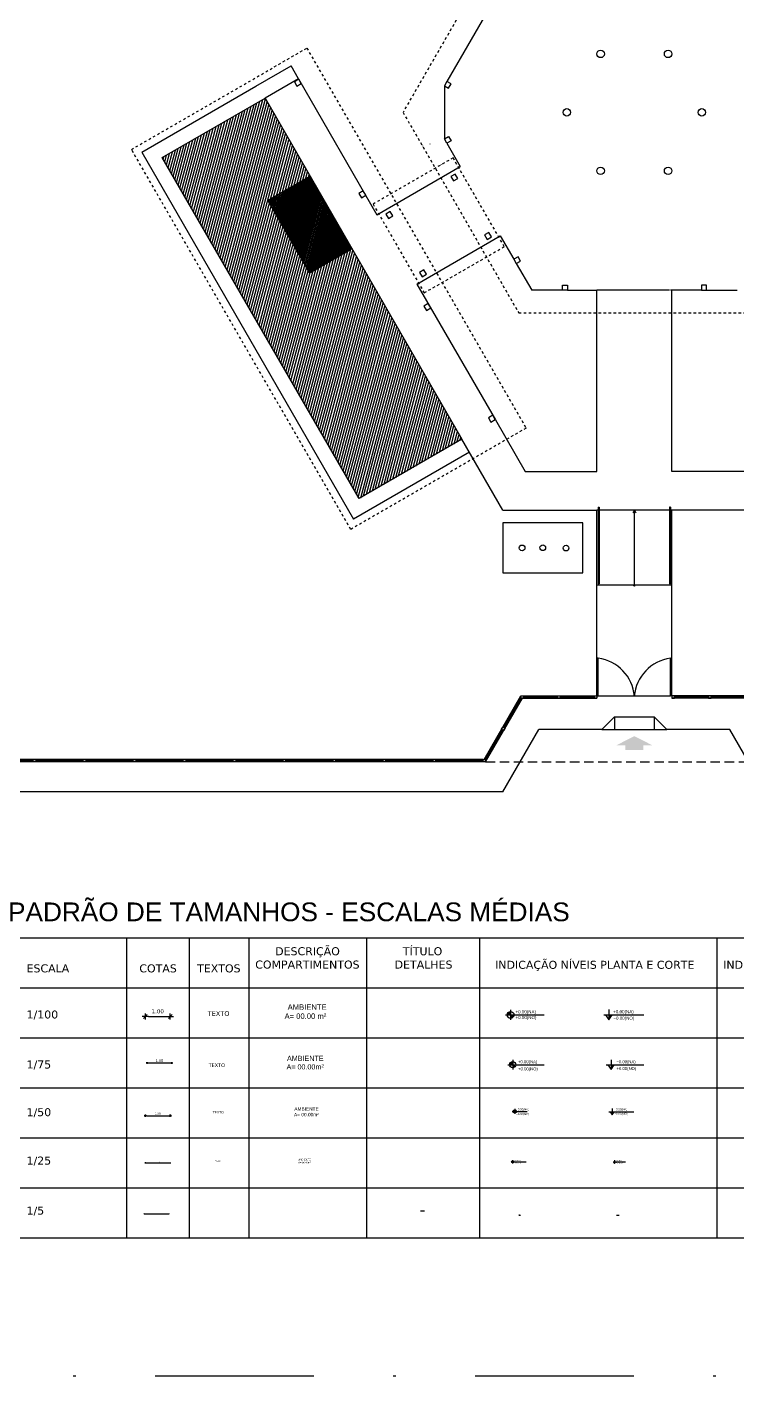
# Model space of a CAD drawing. Extents: x 175 to 308, y 27 to 112.
# Drawn here: x 219.9 to 248.3, y 27 to 80.9 of the extents above; entities that cross this region are included whole.
import ezdxf

# ---------------------------------------------------------------- set-up
doc = ezdxf.new("R2010")
doc.units = 0
doc.header["$LTSCALE"] = 0.01
doc.header["$PDMODE"] = 3
for name, pattern in [('DASHDOT', [25.4, 12.7, -6.35, 0, -6.35]), ('HIDDEN', [9.525, 6.35, -3.175]), ('TRACEJADO_G', [0.375, 0.25, -0.125])]:
    doc.linetypes.add(name, pattern=pattern)
doc.layers.get('0').update_dxf_attribs({"linetype": 'CONTINUOUS'})
doc.layers.get('DEFPOINTS').update_dxf_attribs({"linetype": 'CONTINUOUS'})
for name, color, linetype in [('0_HATCH', 1, 'CONTINUOUS'), ('A-COTAS', 1, 'CONTINUOUS'), ('A-JANEL', 3, 'CONTINUOUS'), ('A-PARED', 5, 'CONTINUOUS'), ('A-PARED-PISOS', 2, 'CONTINUOUS'), ('A-PAREDE', 5, 'CONTINUOUS'), ('A-PISOS', 2, 'CONTINUOUS'), ('A-PISOS-CTEL', 2, 'TRACEJADO_G'), ('A-PISOS-NIVEL', 1, 'CONTINUOUS'), ('A-PROJCOBERTURA', 7, 'HIDDEN'), ('AR-PIS', 1, 'CONTINUOUS'), ('AR-PRJ-COB', 2, 'HIDDEN'), ('ARQ-CTA-1_025', 1, 'CONTINUOUS'), ('ARQ-CTA-1_050', 1, 'CONTINUOUS'), ('ARQ-CTA-1_100', 1, 'CONTINUOUS'), ('ARQ-EQP-VISTA', 1, 'CONTINUOUS'), ('ARQ-HTC', 9, 'CONTINUOUS'), ('ARQ-PIS-VISTA', 8, 'CONTINUOUS'), ('ARQ-SMB-1_025', 1, 'CONTINUOUS'), ('ARQ-SMB-1_050', 1, 'CONTINUOUS'), ('ARQ-SMB-1_075', 1, 'CONTINUOUS'), ('ARQ-SMB-1_100', 1, 'CONTINUOUS'), ('ARQ-TXT', 2, 'CONTINUOUS'), ('ARQ-TXT-1_025', 2, 'CONTINUOUS'), ('ARQ-TXT-1_050', 2, 'CONTINUOUS'), ('ARQ-TXT-1_075', 2, 'CONTINUOUS'), ('PORTAL_VTA_DIST', 2, 'CONTINUOUS'), ('PORTAL_VTA_PROX', 1, 'CONTINUOUS')]:
    doc.layers.add(name, color=color, linetype=linetype)
doc.styles.add('ESC-50-A20', font='arial.ttf', dxfattribs={"height": 0.1})
doc.styles.add('FNDE Text Cota 0075', font='verdana.ttf', dxfattribs={"height": 0.1})
doc.styles.add('FNDE Texto Cota 0005', font='verdana.ttf', dxfattribs={"height": 0.008})
doc.styles.add('FNDE Texto Cota 0025', font='verdana.ttf', dxfattribs={"height": 0.04})
doc.styles.add('FNDE Texto Cota 0050', font='verdana.ttf', dxfattribs={"height": 0.08})
doc.styles.add('FNDE Texto Cota 0100', font='verdana.ttf', dxfattribs={"height": 0.16})
doc.dimstyles.new('FNDE 1-0005', dxfattribs={"dimscale": 2.5, "dimtxt": 0.008, "dimasz": 0.0025, "dimexe": 0.15, "dimexo": 0.15, "dimgap": 0.0025, "dimtad": 1, "dimzin": 4, "dimdsep": 46, "dimtxsty": 'FNDE Texto Cota 0005', "dimblk": 'tic', "dimcen": 0.15, "dimdle": 0.15, "dimse1": 1, "dimse2": 1, "dimclrd": 251, "dimclre": 251, "dimclrt": 256, "dimaunit": 1, "dimadec": 3, "dimazin": 0, "dimtfac": 1, "dimtix": 1, "dimtmove": 2, "dimatfit": 3, "dimldrblk": 'tic', "dimfxl": 0.15, "dimtvp": 1, "dimtolj": 1, "dimtzin": 0, "dimarcsym": 0})
doc.dimstyles.new('FNDE 1-0025', dxfattribs={"dimscale": 5, "dimtxt": 0.04, "dimasz": 0.0035, "dimexe": 0.15, "dimexo": 0.15, "dimgap": 0.0025, "dimtad": 1, "dimzin": 1, "dimdsep": 46, "dimtxsty": 'FNDE Texto Cota 0025', "dimblk": 'tic', "dimcen": 0.015, "dimdle": 0.15, "dimse1": 1, "dimse2": 1, "dimclrd": 251, "dimclre": 251, "dimclrt": 256, "dimaunit": 1, "dimadec": 3, "dimazin": 0, "dimtfac": 1, "dimtix": 1, "dimtmove": 2, "dimatfit": 3, "dimfxl": 0.15, "dimtvp": 1, "dimtolj": 1, "dimtzin": 0, "dimarcsym": 0})
doc.dimstyles.new('FNDE 1-0050', dxfattribs={"dimscale": 5, "dimtxt": 0.08, "dimasz": 0.01, "dimexe": 0.15, "dimexo": 0.15, "dimgap": 0.01, "dimtad": 1, "dimzin": 1, "dimdsep": 46, "dimtxsty": 'FNDE Texto Cota 0050', "dimblk": 'tic', "dimcen": 0.015, "dimdle": 0.15, "dimse1": 1, "dimse2": 1, "dimclrd": 251, "dimclre": 251, "dimclrt": 256, "dimaunit": 1, "dimadec": 3, "dimazin": 0, "dimtfac": 1, "dimtix": 1, "dimtmove": 2, "dimatfit": 3, "dimfxl": 0.15, "dimtvp": 1, "dimtolj": 1, "dimtzin": 0, "dimarcsym": 0})
doc.dimstyles.new('FNDE 1-0100', dxfattribs={"dimscale": 2.5, "dimtxt": 0.16, "dimasz": 0.05, "dimexe": 0.15, "dimexo": 0.15, "dimgap": 0.05, "dimtad": 1, "dimzin": 4, "dimdsep": 46, "dimtxsty": 'FNDE Texto Cota 0100', "dimblk": 'tic', "dimcen": 0.15, "dimdle": 0.15, "dimse1": 1, "dimse2": 1, "dimclrd": 251, "dimclre": 251, "dimclrt": 256, "dimaunit": 1, "dimadec": 3, "dimazin": 0, "dimtfac": 1, "dimtix": 1, "dimtmove": 2, "dimatfit": 3, "dimldrblk": 'tic', "dimfxl": 0.15, "dimtvp": 1, "dimtolj": 1, "dimtzin": 0, "dimarcsym": 0})
doc.dimstyles.new('FNDE 1-075', dxfattribs={"dimscale": 2.5, "dimtxt": 0.1, "dimasz": 0.015, "dimexe": 0.15, "dimexo": 0.15, "dimgap": 0.015, "dimtad": 1, "dimzin": 4, "dimdsep": 46, "dimtxsty": 'FNDE Text Cota 0075', "dimblk": 'tic', "dimcen": 0.025, "dimdle": 0.15, "dimse1": 1, "dimse2": 1, "dimclrd": 251, "dimclre": 251, "dimclrt": 256, "dimaunit": 1, "dimadec": 3, "dimazin": 0, "dimtfac": 1, "dimtix": 1, "dimtmove": 2, "dimatfit": 3, "dimldrblk": 'DOTSMALL', "dimfxl": 0.15, "dimtvp": 1, "dimtolj": 1, "dimtzin": 0, "dimarcsym": 0})

# ---------------------------------------------------------------- blocks, each defined once
blk = doc.blocks.new('FNDE-Nível Corte-1_050')
blk.add_hatch(color=251).paths.add_polyline_path([(140.657, -0.187), (140.741, -0.187), (140.657, -0.313)])
at = {"color": 251}
for p, q in [((140.531, -0.187), (141.531, -0.187)), ((140.657, -0.061), (140.657, -0.313))]:
    blk.add_line(p, q, dxfattribs=at)
blk.add_lwpolyline([(140.573, -0.187), (140.657, -0.313), (140.741, -0.187)], dxfattribs=at)
blk = doc.blocks.new('FNDE-Nível Planta-1_100')
at = {"linetype": 'Continuous', "ltscale": 0.5}
h = blk.add_hatch(color=1, dxfattribs=at)
h.paths.add_polyline_path([(135.657, 7.813), (135.657, 7.981, 0.414214), (135.489, 7.813)])
h.paths.add_polyline_path([(135.657, 7.813), (135.657, 7.645, 0.414214), (135.825, 7.813)])
at = {"color": 1}
for p, q in [((135.405, 7.813), (135.825, 7.813)), ((135.657, 8.065), (135.657, 7.561)), ((135.825, 7.813), (137.338, 7.813))]:
    blk.add_line(p, q, dxfattribs=at)
blk.add_circle((135.657, 7.813), 0.168, dxfattribs=at)
blk = doc.blocks.new('tic')
at = {"color": 251}
for p, q in [((-1, 0), (1, 0)), ((0, -1), (0, 1))]:
    blk.add_line(p, q, dxfattribs=at)
blk.add_line((-0.6, -0.6), (0.6, 0.6))
blk = doc.blocks.new('*D29')
at = {"layer": 'ARQ-CTA-1_025', "color": 251, "lineweight": -2}
blk.add_line((224.68, 35.514), (225.645, 35.514), dxfattribs=at)
at = {"layer": 'DEFPOINTS', "color": 0}
for p in [(225.662, 35.514), (224.662, 34.514), (225.662, 34.514)]:
    blk.add_point(p, dxfattribs=at)
at = {"layer": 'ARQ-CTA-1_025', "color": 251, "lineweight": -2, "xscale": 0.0175, "yscale": 0.0175, "zscale": 0.0175, "rotation": 180}
blk.add_blockref('tic', (224.662, 35.514), dxfattribs=at)
at = {"layer": 'ARQ-CTA-1_025', "color": 251, "lineweight": -2, "xscale": 0.0175, "yscale": 0.0175, "zscale": 0.0175}
blk.add_blockref('tic', (225.662, 35.514), dxfattribs=at)
at = {"layer": 'ARQ-CTA-1_025', "insert": (225.162, 35.547), "char_height": 0.04, "attachment_point": 5, "style": 'FNDE Texto Cota 0025'}
blk.add_mtext('\\A1;1.00', dxfattribs=at)
blk = doc.blocks.new('*D30')
at = {"layer": 'ARQ-CTA-1_100', "color": 251, "lineweight": -2}
blk.add_line((224.787, 41.369), (225.537, 41.369), dxfattribs=at)
at = {"layer": 'DEFPOINTS', "color": 0}
for p in [(225.662, 41.369), (224.662, 40.514), (225.662, 40.514)]:
    blk.add_point(p, dxfattribs=at)
at = {"layer": 'ARQ-CTA-1_100', "color": 251, "lineweight": -2, "xscale": 0.125, "yscale": 0.125, "zscale": 0.125, "rotation": 180}
blk.add_blockref('tic', (224.662, 41.369), dxfattribs=at)
at = {"layer": 'ARQ-CTA-1_100', "color": 251, "lineweight": -2, "xscale": 0.125, "yscale": 0.125, "zscale": 0.125}
blk.add_blockref('tic', (225.662, 41.369), dxfattribs=at)
at = {"layer": 'ARQ-CTA-1_100', "insert": (225.162, 41.577), "char_height": 0.16, "attachment_point": 5, "style": 'FNDE Texto Cota 0100'}
blk.add_mtext('\\A1;1.00', dxfattribs=at)
blk = doc.blocks.new('FNDE-Nível Planta-1_025')
at = {"linetype": 'Continuous', "ltscale": 0.5}
h = blk.add_hatch(color=251, dxfattribs=at)
h.paths.add_polyline_path([(135.657, 3.813), (135.657, 3.855, 0.414214), (135.615, 3.813)])
h.paths.add_polyline_path([(135.657, 3.813), (135.657, 3.771, 0.414214), (135.699, 3.813)])
at = {"color": 251}
for p, q in [((135.594, 3.813), (135.699, 3.813)), ((135.657, 3.876), (135.657, 3.75)), ((135.699, 3.813), (136.199, 3.813))]:
    blk.add_line(p, q, dxfattribs=at)
blk.add_circle((135.657, 3.813), 0.042, dxfattribs=at)
blk = doc.blocks.new('FNDE-Nível Planta-1_050')
at = {"linetype": 'Continuous', "ltscale": 0.5}
h = blk.add_hatch(color=251, dxfattribs=at)
h.paths.add_polyline_path([(135.698, 5.827), (135.698, 5.894, 0.414214), (135.631, 5.827)])
h.paths.add_polyline_path([(135.698, 5.827), (135.698, 5.76, 0.414214), (135.766, 5.827)])
at = {"color": 251}
for p, q in [((135.598, 5.827), (135.766, 5.827)), ((135.698, 5.928), (135.698, 5.726)), ((135.766, 5.827), (136.198, 5.827))]:
    blk.add_line(p, q, dxfattribs=at)
blk.add_circle((135.698, 5.827), 0.0672, dxfattribs=at)
blk = doc.blocks.new('FNDE-Nível Corte-1_100')
blk.add_hatch(color=251).paths.add_polyline_path([(140.657, 1.813), (140.825, 1.813), (140.657, 1.561)])
at = {"color": 251}
for p, q in [((140.657, 2.065), (140.657, 1.561)), ((140.405, 1.813), (142.405, 1.813))]:
    blk.add_line(p, q, dxfattribs=at)
blk.add_lwpolyline([(140.489, 1.813), (140.657, 1.561), (140.825, 1.813)], dxfattribs=at)
blk = doc.blocks.new('FNDE-Nível Corte-1_025')
blk.add_hatch(color=251).paths.add_polyline_path([(140.657, -2.479), (140.699, -2.479), (140.657, -2.542)])
at = {"color": 251}
for p, q in [((140.594, -2.479), (141.094, -2.479)), ((140.657, -2.416), (140.657, -2.542))]:
    blk.add_line(p, q, dxfattribs=at)
blk.add_lwpolyline([(140.615, -2.479), (140.657, -2.542), (140.699, -2.479)], dxfattribs=at)
blk = doc.blocks.new('*D31')
at = {"layer": 'ARQ-CTA-1_050', "color": 251, "lineweight": -2}
blk.add_line((224.712, 37.401), (225.612, 37.401), dxfattribs=at)
at = {"layer": 'DEFPOINTS', "color": 0}
for p in [(224.662, 37.945), (225.662, 37.945), (225.662, 37.401)]:
    blk.add_point(p, dxfattribs=at)
at = {"layer": 'ARQ-CTA-1_050', "color": 251, "lineweight": -2, "xscale": 0.05, "yscale": 0.05, "zscale": 0.05, "rotation": 180}
blk.add_blockref('tic', (224.662, 37.401), dxfattribs=at)
at = {"layer": 'ARQ-CTA-1_050', "color": 251, "lineweight": -2, "xscale": 0.05, "yscale": 0.05, "zscale": 0.05}
blk.add_blockref('tic', (225.662, 37.401), dxfattribs=at)
at = {"layer": 'ARQ-CTA-1_050', "insert": (225.162, 37.484), "char_height": 0.08, "attachment_point": 5, "style": 'FNDE Texto Cota 0050'}
blk.add_mtext('\\A1;1.00', dxfattribs=at)
blk = doc.blocks.new('*D32')
at = {"layer": 'ARQ-HTC', "color": 251, "linetype": 'Continuous', "lineweight": -2}
blk.add_line((224.767, 39.511), (225.692, 39.511), dxfattribs=at)
at = {"layer": 'DEFPOINTS', "color": 0, "linetype": 'Continuous'}
for p in [(224.729, 39.635), (225.729, 39.635), (225.729, 39.511)]:
    blk.add_point(p, dxfattribs=at)
at = {"layer": 'ARQ-HTC', "color": 251, "linetype": 'Continuous', "lineweight": -2, "xscale": 0.0375, "yscale": 0.0375, "zscale": 0.0375, "rotation": 180}
blk.add_blockref('tic', (224.729, 39.511), dxfattribs=at)
at = {"layer": 'ARQ-HTC', "color": 251, "linetype": 'Continuous', "lineweight": -2, "xscale": 0.0375, "yscale": 0.0375, "zscale": 0.0375}
blk.add_blockref('tic', (225.729, 39.511), dxfattribs=at)
at = {"layer": 'ARQ-HTC', "linetype": 'Continuous', "insert": (225.229, 39.601), "char_height": 0.1, "attachment_point": 5, "style": 'FNDE Text Cota 0075'}
blk.add_mtext('\\A1;1.00', dxfattribs=at)
blk = doc.blocks.new('_DOTSMALL')
at = {"color": 0, "linetype": 'ByBlock', "const_width": 0.5}
blk.add_lwpolyline([(-0.0625, 0, 1), (0.0625, 0, 1)], format="xyb", close=True, dxfattribs=at)
blk = doc.blocks.new('*D33')
at = {"layer": 'ARQ-HTC', "color": 251, "linetype": 'Continuous', "lineweight": -2}
blk.add_line((224.623, 33.478), (225.61, 33.478), dxfattribs=at)
at = {"layer": 'DEFPOINTS', "color": 0, "linetype": 'Continuous'}
for p in [(224.616, 33.555), (225.616, 33.573), (225.616, 33.478)]:
    blk.add_point(p, dxfattribs=at)
at = {"layer": 'ARQ-HTC', "color": 251, "linetype": 'Continuous', "lineweight": -2, "xscale": 0.00625, "yscale": 0.00625, "zscale": 0.00625, "rotation": 180}
blk.add_blockref('tic', (224.616, 33.478), dxfattribs=at)
at = {"layer": 'ARQ-HTC', "color": 251, "linetype": 'Continuous', "lineweight": -2, "xscale": 0.00625, "yscale": 0.00625, "zscale": 0.00625}
blk.add_blockref('tic', (225.616, 33.478), dxfattribs=at)
at = {"layer": 'ARQ-HTC', "linetype": 'Continuous', "insert": (225.116, 33.488), "char_height": 0.008, "attachment_point": 5, "style": 'FNDE Texto Cota 0005'}
blk.add_mtext('\\A1;1.00', dxfattribs=at)

msp = doc.modelspace()

# ---------------------------------------------------------------- hatches: boundary and pattern name
at = {"layer": '0_HATCH'}
h = msp.add_hatch(dxfattribs=at)
h.set_pattern_fill('ANSI31', color=253, scale=0.03, angle=30, style=2)
h.set_pattern_definition([(75, (-0.74962, -38.82554), (-0.092004435, 0.024652514), [])])
h.paths.add_polyline_path([(233.213, 62.082), (225.338, 75.722), (229.452, 78.097), (237.327, 64.457)])
h = msp.add_hatch(dxfattribs=at)
h.set_pattern_fill('ANSI31', color=10, scale=0.03, angle=30, style=2)
h.set_pattern_definition([(75, (231.25209, 74.97893), (-0.0920044, 0.0246525), [])])
h.paths.add_polyline_path([(231.238, 71.103), (232.927, 72.078), (231.252, 74.979), (229.56, 74.01)])
at = {"layer": 'A-COTAS'}
h = msp.add_hatch(color=251, dxfattribs=at)
h.dxf.hatch_style = 1
h.paths.add_polyline_path([(244.587, 52.218), (244.946, 52.218), (244.228, 52.584), (243.509, 52.218), (243.868, 52.218), (243.868, 52.035), (244.587, 52.035)])

# ---------------------------------------------------------------- linework, layer by layer
at = {"color": 251}
for p, q in [((218.912, 44.514), (267.785, 44.514)), ((223.912, 44.514), (223.912, 32.514)), ((226.412, 44.514), (226.412, 32.514)), ((228.803, 44.514), (228.803, 32.514)), ((233.517, 44.514), (233.517, 32.514)), ((238.034, 44.514), (238.034, 32.514)), ((247.527, 44.514), (247.527, 32.514)), ((218.912, 42.514), (267.785, 42.514)), ((218.912, 42.514), (267.785, 42.514)), ((218.912, 40.514), (267.785, 40.514)), ((218.912, 38.514), (267.785, 38.514)), ((218.912, 36.514), (267.785, 36.514)), ((218.912, 34.514), (267.785, 34.514)), ((218.912, 32.514), (267.785, 32.514))]:
    msp.add_line(p, q, dxfattribs=at)
at = {"linetype": 'DASHDOT', "ltscale": 50}
msp.add_lwpolyline([(175.238, 111.711), (308.207, 111.711), (308.207, 26.99), (175.238, 26.99)], close=True, dxfattribs=at)
at = {"color": 251}
for points in [[(239.791, 54.101), (239.691, 54.101), (239.691, 54.201), (239.791, 54.201)], [(241.259, 54.101), (241.159, 54.101), (241.159, 54.201), (241.259, 54.201)], [(242.728, 54.101), (242.628, 54.101), (242.628, 54.201), (242.728, 54.201)], [(245.728, 54.101), (245.828, 54.101), (245.828, 54.201), (245.728, 54.201)], [(247.196, 54.101), (247.296, 54.101), (247.296, 54.201), (247.196, 54.201)], [(239.053, 52.896), (239.003, 52.809), (238.916, 52.859), (238.966, 52.946)], [(220.278, 51.553), (220.178, 51.553), (220.178, 51.653), (220.278, 51.653)], [(222.278, 51.553), (222.178, 51.553), (222.178, 51.653), (222.278, 51.653)], [(224.278, 51.553), (224.178, 51.553), (224.178, 51.653), (224.278, 51.653)], [(226.278, 51.553), (226.178, 51.553), (226.178, 51.653), (226.278, 51.653)], [(228.278, 51.553), (228.178, 51.553), (228.178, 51.653), (228.278, 51.653)], [(230.278, 51.553), (230.178, 51.553), (230.178, 51.653), (230.278, 51.653)], [(232.278, 51.553), (232.178, 51.553), (232.178, 51.653), (232.278, 51.653)], [(234.278, 51.553), (234.178, 51.553), (234.178, 51.653), (234.278, 51.653)], [(236.278, 51.553), (236.178, 51.553), (236.178, 51.653), (236.278, 51.653)], [(238.278, 51.553), (238.178, 51.553), (238.178, 51.653), (238.278, 51.653)]]:
    msp.add_lwpolyline(points, close=True, dxfattribs=at)
at = {"layer": '0_HATCH', "color": 10}
msp.add_lwpolyline([(231.238, 71.103), (232.927, 72.078), (231.252, 74.979), (229.56, 74.01)], close=True, dxfattribs=at)
at = {"layer": 'A-COTAS', "color": 251}
msp.add_line((236.626, 78.597), (236.626, 76.471), dxfattribs=at)
for points in [[(230.629, 78.759), (230.729, 78.585), (230.902, 78.685), (230.802, 78.859)], [(236.799, 78.497), (236.899, 78.671), (236.726, 78.771), (236.626, 78.597)], [(236.799, 78.497), (236.899, 78.671), (236.726, 78.771), (236.626, 78.597)], [(233.213, 62.082), (225.338, 75.722), (229.452, 78.097), (237.327, 64.457)], [(236.799, 76.571), (236.899, 76.397), (236.726, 76.297), (236.626, 76.471)], [(236.799, 76.571), (236.899, 76.397), (236.726, 76.297), (236.626, 76.471)], [(237.063, 75.067), (236.889, 74.967), (236.989, 74.794), (237.163, 74.894)], [(233.209, 74.29), (233.309, 74.117), (233.482, 74.217), (233.382, 74.39)], [(234.46, 73.567), (234.287, 73.467), (234.387, 73.294), (234.56, 73.394)], [(238.411, 72.728), (238.238, 72.628), (238.338, 72.454), (238.511, 72.554)], [(235.808, 71.229), (235.635, 71.129), (235.735, 70.956), (235.908, 71.056)], [(239.679, 71.583), (239.579, 71.756), (239.406, 71.656), (239.506, 71.483)], [(241.348, 70.619), (241.548, 70.619), (241.548, 70.419), (241.348, 70.419)], [(241.348, 70.619), (241.548, 70.619), (241.548, 70.419), (241.348, 70.419)], [(247.108, 70.619), (246.908, 70.619), (246.908, 70.419), (247.108, 70.419)], [(235.809, 69.787), (235.909, 69.613), (236.082, 69.713), (235.982, 69.887)], [(238.389, 65.318), (238.489, 65.145), (238.662, 65.245), (238.562, 65.418)]]:
    msp.add_lwpolyline(points, close=True, dxfattribs=at)
for centre in [(242.878, 79.872), (242.878, 79.872), (245.578, 79.872), (245.578, 79.872), (241.528, 77.534), (241.528, 77.534), (246.928, 77.534), (246.928, 77.534), (242.878, 75.196), (242.878, 75.196), (245.578, 75.196), (245.578, 75.196)]:
    msp.add_circle(centre, 0.15, dxfattribs=at)
at = {"layer": 'A-JANEL', "color": 251}
msp.add_arc((235.759, 76.192), 0.01, 180, 210, dxfattribs=at)
at = {"layer": 'A-PARED', "color": 251}
for p in [(225.338, 75.722), (229.652, 77.75)]:
    msp.add_line(p, (229.452, 78.097), dxfattribs=at)
msp.add_lwpolyline([(238.965, 59.119), (242.165, 59.119), (242.165, 61.119), (238.965, 61.119)], close=True, dxfattribs=at)
at = {"layer": 'A-PARED-PISOS', "color": 251}
for p, q in [((230.794, 78.872), (229.452, 78.097)), ((230.794, 78.872), (233.932, 73.437)), ((235.532, 70.666), (238.669, 65.232))]:
    msp.add_line(p, q, dxfattribs=at)
at = {"layer": 'A-PAREDE', "color": 251}
for points in [[(239.679, 71.583), (239.579, 71.756), (239.406, 71.656), (239.506, 71.483)], [(247.108, 70.619), (246.908, 70.619), (246.908, 70.419), (247.108, 70.419)]]:
    msp.add_lwpolyline(points, close=True, dxfattribs=at)
at = {"layer": 'A-PISOS', "color": 251}
for p, q in [((229.087, 78.579), (230.494, 79.391)), ((230.794, 78.872), (230.494, 79.391)), ((224.519, 75.941), (229.087, 78.579)), ((224.519, 75.941), (232.994, 61.262)), ((233.932, 73.437), (237.266, 75.362)), ((235.532, 70.666), (238.866, 72.591)), ((237.627, 63.937), (232.994, 61.262)), ((237.627, 63.937), (237.562, 63.9)), ((237.627, 63.937), (237.562, 63.9))]:
    msp.add_line(p, q, dxfattribs=at)
at = {"layer": 'A-PISOS-CTEL', "color": 251, "linetype": 'TRACEJADO_G', "ltscale": 150}
msp.add_line((238.278, 51.553), (250.178, 51.553), dxfattribs=at)
at = {"layer": 'A-PISOS-NIVEL', "color": 251}
for p, q in [((239.406, 83.412), (236.726, 78.771)), ((236.726, 76.297), (237.266, 75.362)), ((238.866, 72.591), (239.406, 71.656)), ((239.506, 71.483), (240.12, 70.419)), ((241.348, 70.419), (240.12, 70.419)), ((241.548, 70.419), (242.728, 70.419)), ((242.728, 63.169), (242.728, 70.419)), ((245.638, 70.419), (242.728, 70.419)), ((245.728, 70.419), (245.678, 70.419)), ((245.728, 63.169), (245.728, 70.419)), ((246.908, 70.419), (245.728, 70.419)), ((247.108, 70.419), (248.335, 70.419)), ((238.669, 65.232), (239.86, 63.169)), ((238.965, 61.619), (237.327, 64.457)), ((239.86, 63.169), (242.728, 63.169)), ((248.603, 63.169), (245.728, 63.169)), ((238.965, 61.619), (242.728, 61.619)), ((242.728, 54.201), (242.728, 61.619)), ((245.728, 61.619), (242.728, 61.619)), ((245.728, 54.201), (245.728, 61.619)), ((249.498, 61.619), (245.728, 61.619)), ((245.728, 58.619), (242.728, 58.619)), ((242.778, 58.669), (242.818, 58.669)), ((245.678, 58.669), (245.638, 58.669)), ((242.928, 52.851), (240.413, 52.851)), ((248.043, 52.851), (245.527, 52.851)), ((238.971, 50.353), (198.028, 50.353))]:
    msp.add_line(p, q, dxfattribs=at)
for centre, start, end in [((236.059, 76.272), 180, 210), ((236.508, 75.456), 300, 30)]:
    msp.add_arc(centre, 0.01, start, end, dxfattribs=at)
at = {"layer": 'A-PROJCOBERTURA', "color": 251, "ltscale": 7.5}
msp.add_arc((235.759, 76.192), 0.01, 180, 210, dxfattribs=at)
at = {"layer": 'AR-PIS', "color": 251, "ltscale": 10}
for p, q in [((239.009, 52.921), (239.691, 54.101)), ((239.791, 54.151), (241.159, 54.151)), ((241.259, 54.151), (242.628, 54.151)), ((247.196, 54.151), (245.828, 54.151)), ((248.664, 54.151), (247.296, 54.151)), ((238.278, 51.653), (238.959, 52.834)), ((220.178, 51.603), (218.278, 51.603)), ((222.178, 51.603), (220.278, 51.603)), ((224.178, 51.603), (222.278, 51.603)), ((226.178, 51.603), (224.278, 51.603)), ((228.178, 51.603), (226.278, 51.603)), ((230.178, 51.603), (228.278, 51.603)), ((232.178, 51.603), (230.278, 51.603)), ((234.178, 51.603), (232.278, 51.603)), ((236.178, 51.603), (234.278, 51.603)), ((238.178, 51.603), (236.278, 51.603))]:
    msp.add_line(p, q, dxfattribs=at)
at = {"layer": 'AR-PRJ-COB', "color": 251, "ltscale": 0.5}
for points in [[(248.855, 85.549), (239.6, 85.549), (234.973, 77.534), (239.6, 69.519), (248.855, 69.519), (253.482, 77.534)], [(224.109, 76.051), (231.124, 80.101), (239.899, 64.902), (232.884, 60.852)]]:
    msp.add_lwpolyline(points, close=True, dxfattribs=at)
msp.add_lwpolyline([(235.82, 70.315), (239.026, 72.162), (236.979, 75.711), (233.773, 73.864), (235.82, 70.315)], dxfattribs=at)
at = {"layer": 'ARQ-EQP-VISTA', "color": 251}
for centre in [(239.737, 60.111), (240.565, 60.119), (241.494, 60.107)]:
    msp.add_circle(centre, 0.114, dxfattribs=at)
at = {"layer": 'ARQ-HTC', "color": 5, "linetype": 'Continuous'}
msp.add_line((235.676, 33.592), (235.832, 33.592), dxfattribs=at)
at = {"layer": 'ARQ-PIS-VISTA', "color": 251}
for p, q in [((242.778, 61.744), (242.778, 58.669)), ((242.778, 61.744), (242.818, 61.744)), ((242.818, 61.744), (242.818, 58.669)), ((245.638, 61.744), (245.638, 58.669)), ((245.678, 61.744), (245.638, 61.744)), ((245.678, 61.744), (245.678, 58.669)), ((242.928, 52.851), (243.428, 53.351)), ((243.428, 53.351), (245.027, 53.351)), ((243.428, 53.351), (243.428, 52.851)), ((245.027, 53.351), (245.027, 52.851)), ((245.527, 52.851), (245.027, 53.351)), ((242.928, 52.851), (245.527, 52.851))]:
    msp.add_line(p, q, dxfattribs=at)
for points in [[(244.228, 58.626), (244.228, 61.619), (244.169, 61.516)], [(244.228, 58.626), (244.228, 61.619), (244.286, 61.516)]]:
    msp.add_lwpolyline(points, dxfattribs=at)
msp.add_circle((244.228, 58.619), 0.0321, dxfattribs=at)
at = {"layer": 'PORTAL_VTA_DIST', "color": 251}
for centre, start, end in [((242.557, 54.04), 4.8292, 82.1801), ((245.898, 54.04), 97.8199, 175.1708)]:
    msp.add_arc(centre, 1.677, start, end, dxfattribs=at)
at = {"layer": 'PORTAL_VTA_PROX', "color": 251}
for p, q in [((238.22, 51.653), (239.691, 54.201)), ((238.278, 51.553), (239.749, 54.101)), ((239.691, 54.201), (242.728, 54.201)), ((239.691, 54.101), (242.728, 54.101)), ((242.785, 54.201), (245.67, 54.201)), ((248.764, 54.201), (245.728, 54.201)), ((248.764, 54.101), (245.728, 54.101)), ((238.971, 50.353), (240.413, 52.851)), ((249.485, 50.353), (248.043, 52.851)), ((238.178, 51.653), (198.328, 51.653)), ((238.178, 51.553), (198.328, 51.553))]:
    msp.add_line(p, q, dxfattribs=at)
for points in [[(242.735, 54.201), (242.785, 54.201), (242.785, 55.701), (242.735, 55.701)], [(245.72, 54.201), (245.67, 54.201), (245.67, 55.701), (245.72, 55.701)]]:
    msp.add_lwpolyline(points, close=True, dxfattribs=at)

# ---------------------------------------------------------------- block references
at = {"layer": 'ARQ-SMB-1_025'}
for name, p in [('FNDE-Nível Planta-1_025', (103.701, 31.743)), ('FNDE-Nível Corte-1_025', (102.78, 38.035))]:
    msp.add_blockref(name, p, dxfattribs=at)
at = {"layer": 'ARQ-SMB-1_050'}
for name, p in [('FNDE-Nível Planta-1_050', (103.747, 31.745)), ('FNDE-Nível Corte-1_050', (102.682, 37.745))]:
    msp.add_blockref(name, p, dxfattribs=at)
at = {"layer": 'ARQ-SMB-1_050', "xscale": 0.1, "yscale": 0.1, "zscale": 0.1}
for name, p in [('FNDE-Nível Planta-1_050', (226.055, 32.841)), ('FNDE-Nível Corte-1_050', (229.464, 33.441))]:
    msp.add_blockref(name, p, dxfattribs=at)
at = {"layer": 'ARQ-SMB-1_100'}
for name, p, xscale, yscale, zscale in [('FNDE-Nível Planta-1_100', (130.751, 35.183), 0.8, 0.8, 0.8), ('FNDE-Nível Corte-1_100', (130.682, 39.992), 0.8, 0.8, 0.8), ('FNDE-Nível Planta-1_100', (137.617, 33.582), 0.75, 0.75, 0.75), ('FNDE-Nível Corte-1_100', (137.802, 38.082), 0.75, 0.75, 0.75)]:
    msp.add_blockref(name, p, dxfattribs=dict(at, xscale=xscale, yscale=yscale, zscale=zscale))

# ---------------------------------------------------------------- texts
at = {"layer": 'ARQ-SMB-1_025', "style": 'ESC-50-A20'}
for tag, p, s in [('+0.00(NA)', (239.421, 35.589), 'NA'), ('+0.00(NA)', (243.5, 35.589), 'NA'), ('+0.00(NO)', (239.422, 35.493), 'NO'), ('+0.00(NO)', (243.5, 35.499), 'NO')]:
    msp.add_attdef(tag, p, s, height=0.04, dxfattribs=at)
at = {"layer": 'ARQ-SMB-1_050', "style": 'ESC-50-A20'}
for tag, p, s, height in [('+0.00(NA)', (239.499, 37.617), 'NA', 0.08), ('+0.00(NO)', (239.5, 37.426), 'NO', 0.08), ('+0.00(NA)', (243.433, 37.617), 'NA', 0.08), ('+0.00(NO)', (243.435, 37.437), 'NO', 0.08), ('+0.00(NA)', (239.63, 33.428), 'NA', 0.008), ('+0.00(NO)', (239.63, 33.409), 'NO', 0.008), ('+0.00(NA)', (243.539, 33.428), 'NA', 0.008), ('+0.00(NO)', (243.539, 33.41), 'NO', 0.008)]:
    msp.add_attdef(tag, p, s, height=height, dxfattribs=at)
at = {"layer": 'ARQ-SMB-1_075', "style": 'ESC-50-A20'}
for tag, p, s in [('+0.00(NA)', (239.576, 39.501), 'NA'), ('+0.00(NA)', (243.511, 39.5), 'NA'), ('+0.00(NO)', (239.579, 39.213), 'NO'), ('+0.00(NO)', (243.514, 39.23), 'NO')]:
    msp.add_attdef(tag, p, s, height=0.12, dxfattribs=at)
at = {"layer": 'ARQ-SMB-1_100', "style": 'ESC-50-A20'}
for tag, p, s in [('+0.00(NA)', (239.472, 41.494), 'NA'), ('+0.00(NA)', (243.384, 41.498), 'NA'), ('+0.00(NO)', (239.472, 41.266), 'NA'), ('+0.00(NO)', (243.388, 41.239), 'NO')]:
    msp.add_attdef(tag, p, s, height=0.128, dxfattribs=at)
at = {"layer": 'ARQ-TXT', "attachment_point": 1, "style": 'ESC-50-A20'}
for s, width, gutter_width, insert, char_height in [('PADRÃO DE TAMANHOS - ESCALAS MÉDIAS', 23.10605, 12.5, (219.172, 45.93), 0.75), ('\\pi1.0553;{\\fVerdana|b0|i0|c0|p34;DESCRIÇÃO \\P\\pi0.25715;COMPARTIMENTOS}', 4.7147, 0.5, (228.803, 44.14), 0.32), ('\\pi1.4497;{\\fVerdana|b0|i0|c0|p34;TÍTULO\\P\\pi1.1201;DETALHES}', 4.51623, 0.5, (233.517, 44.14), 0.32), ('{\\fVerdana|b0|i0|c0|p34;ESCALA}', 4, 0.5, (219.912, 43.455), 0.32), ('\\pi0.51168;{\\fVerdana|b0|i0|c0|p34;COTAS}', 2.5, 0.5, (223.912, 43.455), 0.32), ('\\pi0.32317;{\\fVerdana|b0|i0|c0|p34;TEXTOS}', 2.39053, 0.5, (226.412, 43.455), 0.32), ('\\pi0.6234;{\\fVerdana|b0|i0|c0|p34;INDICAÇÃO NÍVEIS PLANTA E CORTE}', 9.49351, 0.5, (238.034, 43.598), 0.32), ('{\\fVerdana|b0|i0|c0|p34;INDICAÇÃO CORTES}', 16.94727, 0.5, (247.781, 43.597), 0.32), ('{\\fVerdana|b0|i0|c0|p34;1/100}', 8.52818, 0.5, (219.912, 41.61), 0.32), ('{\\fVerdana|b0|i0|c0|p34;1/75}', 8.52818, 0.5, (219.912, 39.61), 0.32), ('{\\fVerdana|b0|i0|c0|p34;1/50}', 8.52818, 0.5, (219.912, 37.702), 0.32), ('{\\fVerdana|b0|i0|c0|p34;1/25}', 8.52818, 0.5, (219.912, 35.766), 0.32), ('{\\fVerdana|b0|i0|c0|p34;1/5}', 8.52818, 0.5, (219.912, 33.766), 0.32)]:
    msp.add_mtext_dynamic_manual_height_columns(s, width=width, gutter_width=gutter_width, heights=[0], dxfattribs=dict(at, insert=insert, char_height=char_height))
at = {"layer": 'ARQ-TXT-1_025', "color": 3, "insert": (235.598, 33.575), "char_height": 0.012, "width": 0.23272, "attachment_point": 7, "style": 'ESC-50-A20'}
msp.add_mtext('\\pi0.079352;DETALHE 2 - VISTA\\P\\pi0.1406;{\\C256;ESCALA 1/5}', dxfattribs=at)
at = {"layer": 'ARQ-TXT-1_050', "attachment_point": 1, "style": 'ESC-50-A20'}
for s, width, insert, char_height in [('\\pi1.0649;AMBIENTE     \\P\\pi0.94075;A= 00.00 m²', 3.27851, (229.293, 41.857), 0.21845), ('\\pi0.47118;AMBIENTE       \\P\\pi0.45365;A= 00.00m²', 2.38952, (229.861, 39.799), 0.2048), ('\\pi0.71237;AMBIENTE       \\P\\pi0.70069;A= 00.00m²', 2.38952, (229.911, 37.743), 0.13653), ('\\pi0.95357;AMBIENTE       \\P\\pi0.94772;A= 00.00m²', 2.38952, (229.837, 35.678), 0.06827)]:
    msp.add_mtext_dynamic_manual_height_columns(s, width=width, gutter_width=1, heights=[0], dxfattribs=dict(at, insert=insert, char_height=char_height))
at = {"layer": 'ARQ-TXT-1_075', "attachment_point": 1, "style": 'ESC-50-A20'}
for width, insert, char_height in [(1.64607, (227.157, 41.583), 0.192), (1.60806, (227.195, 39.493), 0.144), (1.43813, (227.364, 37.588), 0.096), (1.34738, (227.455, 35.6), 0.048), (1.23336, (227.569, 33.476), 0.0096)]:
    msp.add_mtext_dynamic_manual_height_columns('{\\fVerdana|b0|i0|c0|p34;TEXTO}', width=width, gutter_width=0.5, heights=[0], dxfattribs=dict(at, insert=insert, char_height=char_height))

# ---------------------------------------------------------------- dimensions: what is measured, and where the dimension line sits
at = {"layer": 'ARQ-CTA-1_025'}
dim = msp.add_linear_dim(base=(225.662, 35.514), p1=(224.662, 34.514), p2=(225.662, 34.514), dimstyle='FNDE 1-0025', dxfattribs=at)
dim.commit()
dim.dimension.update_dxf_attribs({"geometry": '*D29', "text_midpoint": (225.162, 35.547)})
at = {"layer": 'ARQ-CTA-1_050'}
dim = msp.add_linear_dim(base=(225.662, 37.401), p1=(224.662, 37.945), p2=(225.662, 37.945), dimstyle='FNDE 1-0050', override={"dimtad": 0}, dxfattribs=at)
dim.commit()
dim.dimension.update_dxf_attribs({"geometry": '*D31', "text_midpoint": (225.162, 37.484)})
at = {"layer": 'ARQ-CTA-1_100'}
dim = msp.add_linear_dim(base=(225.662, 41.369), p1=(224.662, 40.514), p2=(225.662, 40.514), dimstyle='FNDE 1-0100', dxfattribs=at)
dim.commit()
dim.dimension.update_dxf_attribs({"geometry": '*D30', "text_midpoint": (225.162, 41.577)})
at = {"layer": 'ARQ-HTC', "linetype": 'Continuous'}
for base, p1, p2, dimstyle, picture, middle in [((225.729, 39.511), (224.729, 39.635), (225.729, 39.635), 'FNDE 1-075', '*D32', (225.229, 39.601)), ((225.616, 33.478), (224.616, 33.555), (225.616, 33.573), 'FNDE 1-0005', '*D33', (225.116, 33.488))]:
    dim = msp.add_linear_dim(base=base, p1=p1, p2=p2, dimstyle=dimstyle, dxfattribs=at)
    dim.commit()
    dim.dimension.update_dxf_attribs({"geometry": picture, "text_midpoint": middle})

doc.saveas('drawing.dxf')
